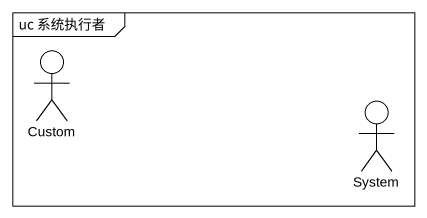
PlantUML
@startuml
mainframe uc 系统执行者
actor Custom
actor System
@enduml
